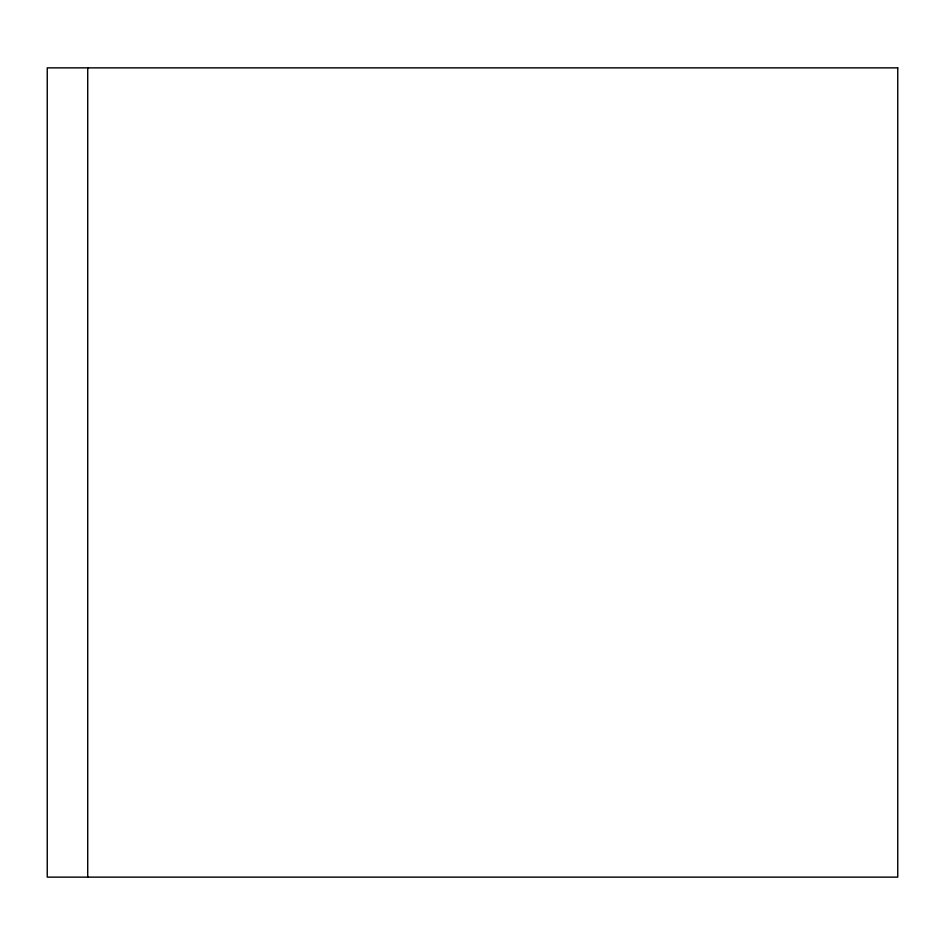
<?xml version="1.0" encoding="UTF-8"?>
<svg xmlns="http://www.w3.org/2000/svg" width="945" height="945" viewBox="0 0 945 945"><rect width="100%" height="100%" fill="white"/><g stroke="black" fill="none" stroke-linecap="round" stroke-linejoin="round"><path stroke-width="1.42" d="M87.72 67.863L87.72 877.137M897.75 67.863L47.25 67.863L47.25 877.137L897.75 877.137L897.75 67.863"/></g></svg>
